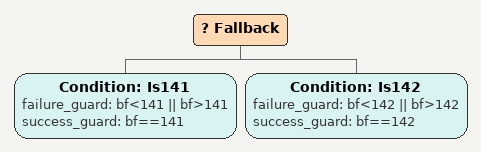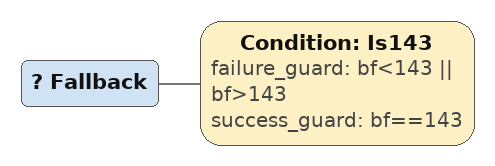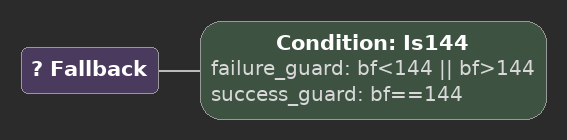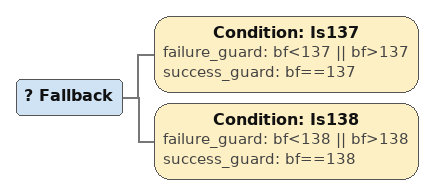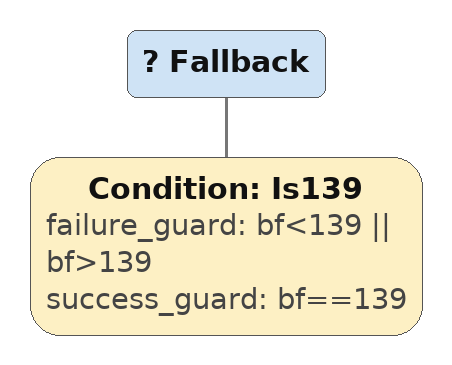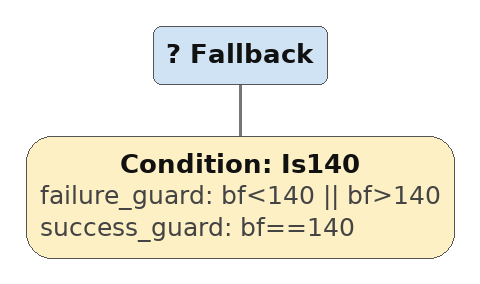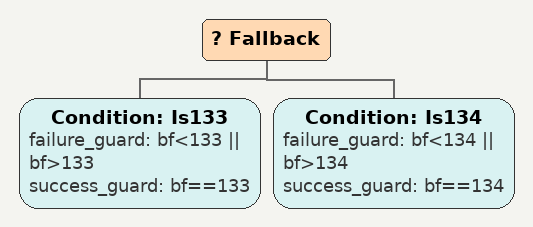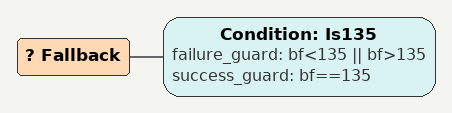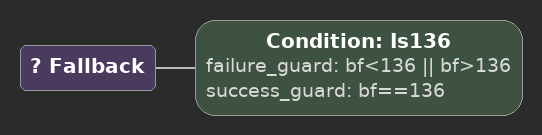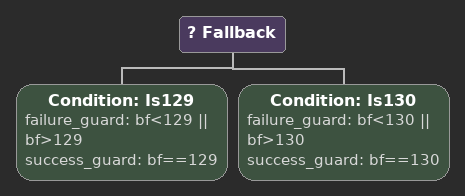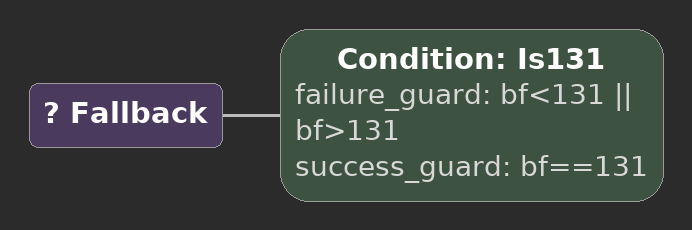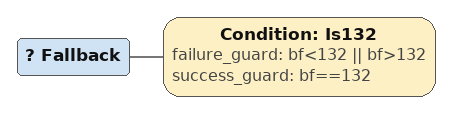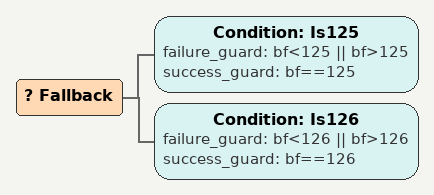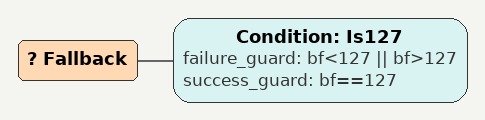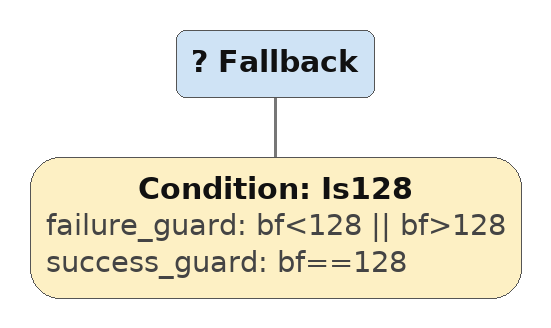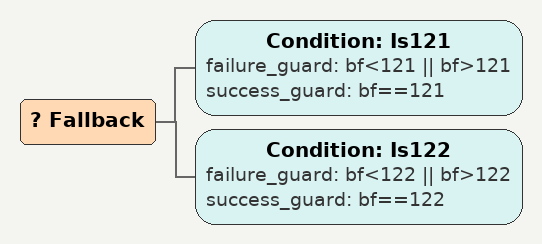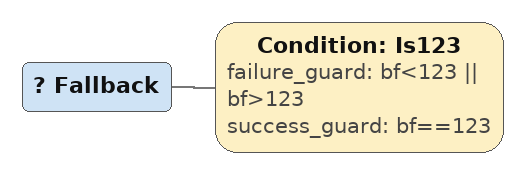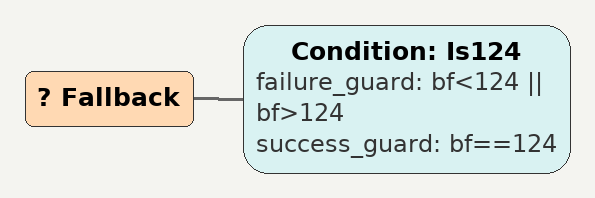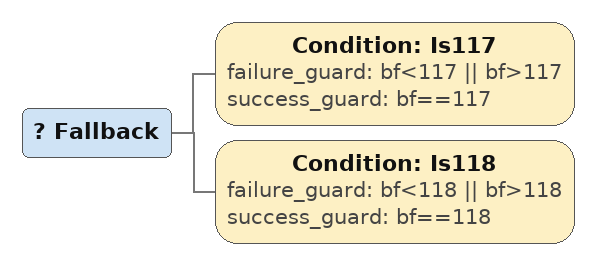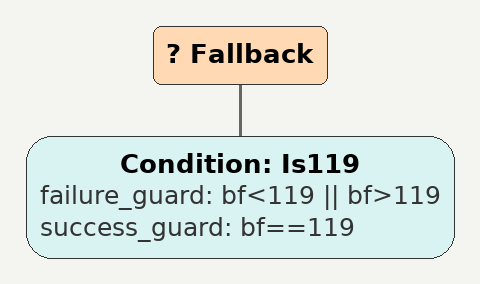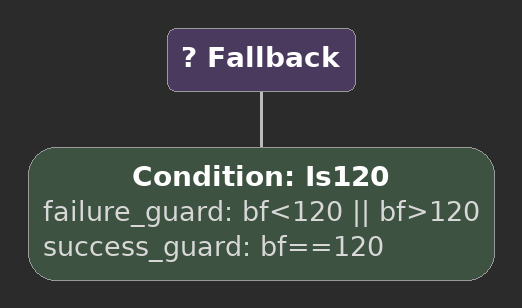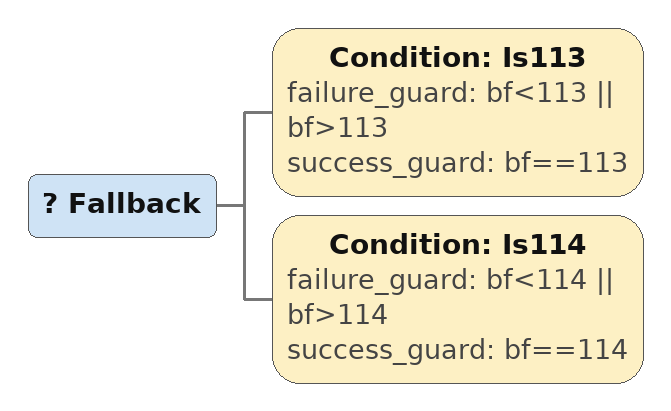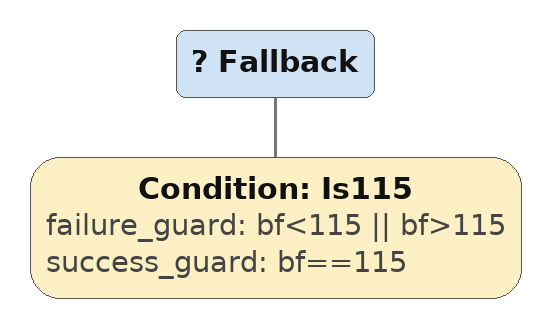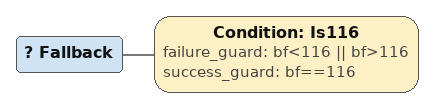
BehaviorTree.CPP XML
<Fallback>
    <Condition ID="Is141" failure_guard="bf&lt;141 || bf>141" success_guard="bf==141"/>
    <Condition ID="Is142" failure_guard="bf&lt;142 || bf>142" success_guard="bf==142"/>
        sequence140
        sequence
        children {
        } end_children
    } end_composite
</Fallback>

<Fallback>
    <Condition ID="Is143" failure_guard="bf&lt;143 || bf>143" success_guard="bf==143"/>
        sequence140
        sequence
        children {
        } end_children
    } end_composite
</Fallback>

<Fallback>
    <Condition ID="Is144" failure_guard="bf&lt;144 || bf>144" success_guard="bf==144"/>
        sequence140
        sequence
        children {
        } end_children
    } end_composite
</Fallback>

<Fallback>
    <Condition ID="Is137" failure_guard="bf&lt;137 || bf>137" success_guard="bf==137"/>
    <Condition ID="Is138" failure_guard="bf&lt;138 || bf>138" success_guard="bf==138"/>
        sequence136
        sequence
        children {
        } end_children
    } end_composite
</Fallback>

<Fallback>
    <Condition ID="Is139" failure_guard="bf&lt;139 || bf>139" success_guard="bf==139"/>
        sequence136
        sequence
        children {
        } end_children
    } end_composite
</Fallback>

<Fallback>
    <Condition ID="Is140" failure_guard="bf&lt;140 || bf>140" success_guard="bf==140"/>
        sequence136
        sequence
        children {
        } end_children
    } end_composite
</Fallback>

<Fallback>
    <Condition ID="Is133" failure_guard="bf&lt;133 || bf>133" success_guard="bf==133"/>
    <Condition ID="Is134" failure_guard="bf&lt;134 || bf>134" success_guard="bf==134"/>
        sequence132
        sequence
        children {
        } end_children
    } end_composite
</Fallback>

<Fallback>
    <Condition ID="Is135" failure_guard="bf&lt;135 || bf>135" success_guard="bf==135"/>
        sequence132
        sequence
        children {
        } end_children
    } end_composite
</Fallback>

<Fallback>
    <Condition ID="Is136" failure_guard="bf&lt;136 || bf>136" success_guard="bf==136"/>
        sequence132
        sequence
        children {
        } end_children
    } end_composite
</Fallback>

<Fallback>
    <Condition ID="Is129" failure_guard="bf&lt;129 || bf>129" success_guard="bf==129"/>
    <Condition ID="Is130" failure_guard="bf&lt;130 || bf>130" success_guard="bf==130"/>
        sequence128
        sequence
        children {
        } end_children
    } end_composite
</Fallback>

<Fallback>
    <Condition ID="Is131" failure_guard="bf&lt;131 || bf>131" success_guard="bf==131"/>
        sequence128
        sequence
        children {
        } end_children
    } end_composite
</Fallback>

<Fallback>
    <Condition ID="Is132" failure_guard="bf&lt;132 || bf>132" success_guard="bf==132"/>
        sequence128
        sequence
        children {
        } end_children
    } end_composite
</Fallback>

<Fallback>
    <Condition ID="Is125" failure_guard="bf&lt;125 || bf>125" success_guard="bf==125"/>
    <Condition ID="Is126" failure_guard="bf&lt;126 || bf>126" success_guard="bf==126"/>
        sequence124
        sequence
        children {
        } end_children
    } end_composite
</Fallback>

<Fallback>
    <Condition ID="Is127" failure_guard="bf&lt;127 || bf>127" success_guard="bf==127"/>
        sequence124
        sequence
        children {
        } end_children
    } end_composite
</Fallback>

<Fallback>
    <Condition ID="Is128" failure_guard="bf&lt;128 || bf>128" success_guard="bf==128"/>
        sequence124
        sequence
        children {
        } end_children
    } end_composite
</Fallback>

<Fallback>
    <Condition ID="Is121" failure_guard="bf&lt;121 || bf>121" success_guard="bf==121"/>
    <Condition ID="Is122" failure_guard="bf&lt;122 || bf>122" success_guard="bf==122"/>
        sequence120
        sequence
        children {
        } end_children
    } end_composite
</Fallback>

<Fallback>
    <Condition ID="Is123" failure_guard="bf&lt;123 || bf>123" success_guard="bf==123"/>
        sequence120
        sequence
        children {
        } end_children
    } end_composite
</Fallback>

<Fallback>
    <Condition ID="Is124" failure_guard="bf&lt;124 || bf>124" success_guard="bf==124"/>
        sequence120
        sequence
        children {
        } end_children
    } end_composite
</Fallback>

<Fallback>
    <Condition ID="Is117" failure_guard="bf&lt;117 || bf>117" success_guard="bf==117"/>
    <Condition ID="Is118" failure_guard="bf&lt;118 || bf>118" success_guard="bf==118"/>
        sequence116
        sequence
        children {
        } end_children
    } end_composite
</Fallback>

<Fallback>
    <Condition ID="Is119" failure_guard="bf&lt;119 || bf>119" success_guard="bf==119"/>
        sequence116
        sequence
        children {
        } end_children
    } end_composite
</Fallback>

<Fallback>
    <Condition ID="Is120" failure_guard="bf&lt;120 || bf>120" success_guard="bf==120"/>
        sequence116
        sequence
        children {
        } end_children
    } end_composite
</Fallback>

<Fallback>
    <Condition ID="Is113" failure_guard="bf&lt;113 || bf>113" success_guard="bf==113"/>
    <Condition ID="Is114" failure_guard="bf&lt;114 || bf>114" success_guard="bf==114"/>
        sequence112
        sequence
        children {
        } end_children
    } end_composite
</Fallback>

<Fallback>
    <Condition ID="Is115" failure_guard="bf&lt;115 || bf>115" success_guard="bf==115"/>
        sequence112
        sequence
        children {
        } end_children
    } end_composite
</Fallback>

<Fallback>
    <Condition ID="Is116" failure_guard="bf&lt;116 || bf>116" success_guard="bf==116"/>
        sequence112
        sequence
        children {
        } end_children
    } end_composite
</Fallback>
